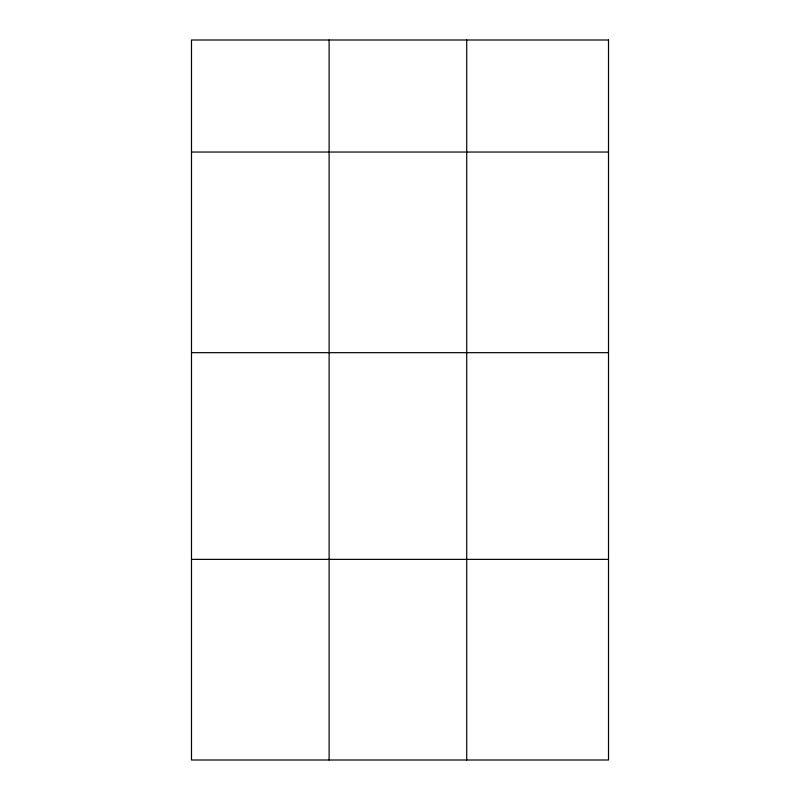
<?xml version="1.0" encoding="UTF-8"?>
<svg xmlns="http://www.w3.org/2000/svg" width="800" height="800" viewBox="0 0 800 800"><rect width="100%" height="100%" fill="white"/><g stroke="black" fill="none" stroke-linecap="round" stroke-linejoin="round"><path stroke-width="1.2" d="M191.5 152.04L608.5 152.04M191.5 352.67L608.5 352.67M191.5 559.37L608.5 559.37M466.72 40L466.72 760M329.11 40L329.11 760M608.5 40L191.5 40L191.5 760L608.5 760L608.5 40"/></g></svg>
